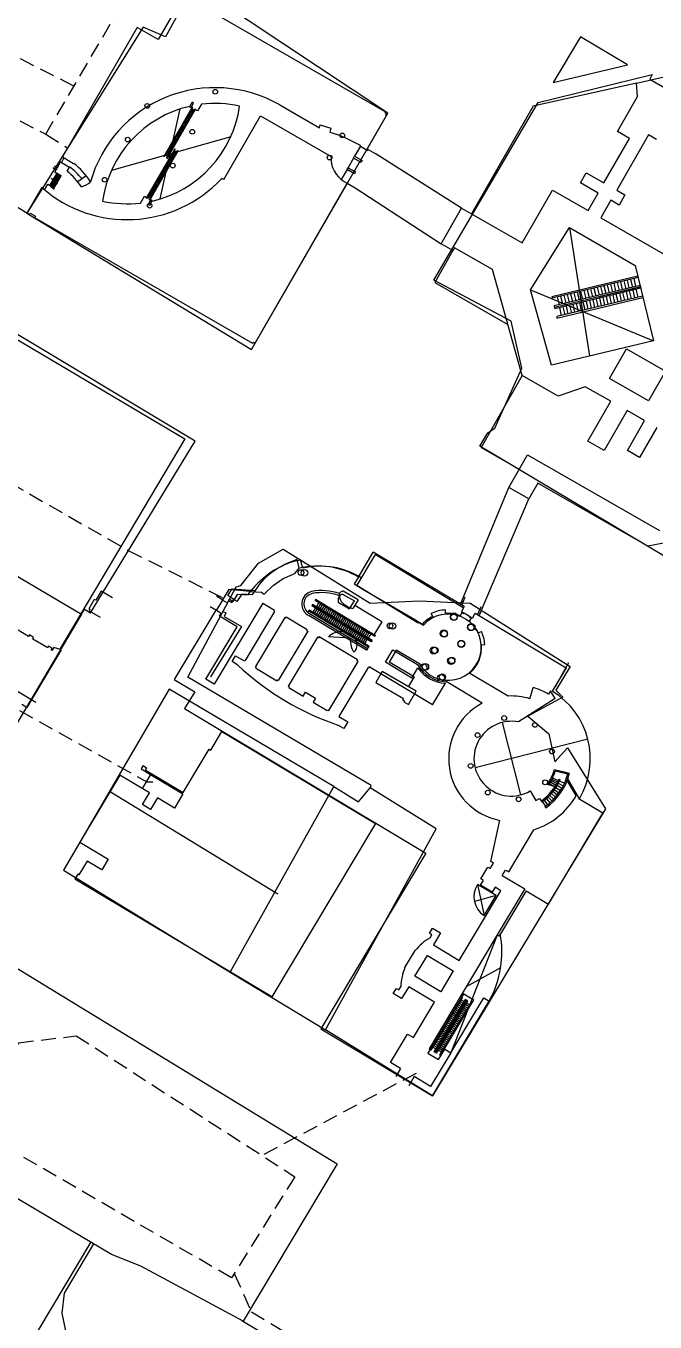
# Model space of a CAD drawing. Header units: inches. Extents: x 2320 to 12644, y -1199 to 8127.
# Drawn here: x 7671 to 8343, y 3618 to 5001 of the extents above; entities that cross this region are included whole.
import ezdxf

# ---------------------------------------------------------------- set-up
doc = ezdxf.new("R2010")
doc.units = ezdxf.units.IN
doc.header["$LTSCALE"] = 32
doc.header["$MEASUREMENT"] = 0
doc.linetypes.add('DASHED', pattern=[0.75, 0.5, -0.25])
for name, color, linetype in [('Buildings', 1, 'Continuous'), ('Floor Plan', 4, 'Continuous'), ('Underground', 3, 'Continuous')]:
    doc.layers.add(name, color=color, linetype=linetype)
doc.layers.add('Pathways', color=30, linetype='DASHED', lineweight=30)

# ---------------------------------------------------------------- blocks, each defined once
blk = doc.blocks.new('*U1')
at = {"layer": 'Floor Plan'}
blk.add_line((3, 0.3), (-3, -0.3), dxfattribs=at)
blk = doc.blocks.new('*U2')
at = {"layer": 'Floor Plan', "color": 0, "linetype": 'ByBlock', "lineweight": -2, "transparency": 16777216}
for p, rotation in [((3149.7, -2379.2), 341.1480273176566), ((3150.4, -2376.5), 338.4548883630362), ((3151.2, -2373.8), 335.7617494084155), ((3152.1, -2371.1), 333.068610453795), ((3153.2, -2368.6), 330.3754714991747), ((3148.3, -2390.2), 351.9205831361385), ((3148.5, -2387.4), 349.227444181518), ((3148.8, -2384.7), 346.5343052268976), ((3149.2, -2381.9), 343.8411662722771), ((3148.3, -2393), 354.6137220907592), ((3148.4, -2395.8), 357.3068610453796)]:
    blk.add_blockref('*U1', p, dxfattribs=dict(at, rotation=rotation))
blk.add_blockref('*U1', (3148.6, -2398.6), dxfattribs=at)

msp = doc.modelspace()

# ---------------------------------------------------------------- linework, layer by layer
at = {"layer": 'Buildings'}
for p, q in [((7851.9, 5047.3), (7820.5, 4989.6)), ((8057.5, 4908.1), (7870.1, 5032.7)), ((7796.7, 4999.7), (7672.6, 4801.5)), ((7820.5, 4989.6), (7796.7, 4999.7)), ((8263.1, 4989.6), (8233.9, 4940.9)), ((8313.3, 4959.5), (8263.1, 4989.6)), ((8233.9, 4940.9), (8313.3, 4959.5)), ((8218, 4919.4), (8339.6, 4949.5)), ((8339.6, 4949.5), (8337.1, 4944.5)), ((8337.1, 4944.5), (8521.4, 4835.4)), ((8106.4, 4730.1), (8218, 4919.4)), ((7672.6, 4801.5), (7509.6, 4899.4)), ((7912, 4656.1), (8057.5, 4908.1)), ((7672.6, 4801.5), (7912, 4656.1)), ((8189.2, 4686.2), (8106.4, 4730.1)), ((7851.9, 4558.3), (7588.6, 4716.3)), ((8200.4, 4636), (8189.2, 4686.2)), ((8171.6, 4572.1), (8200.4, 4636)), ((8155.7, 4552.8), (8164.1, 4567.1)), ((8164.1, 4567.1), (8171.6, 4572.1)), ((7740.3, 4375.2), (7851.9, 4558.3)), ((8411.1, 4400.3), (8155.7, 4552.8)), ((7471.9, 4527), (7730.7, 4373.5)), ((7919.6, 4427.9), (7945.9, 4442.9)), ((7945.9, 4442.9), (8038.7, 4385.3)), ((7900.8, 4404.1), (7919.6, 4427.9)), ((7844.3, 4306.3), (7895.8, 4402.8)), ((7895.8, 4402.8), (7900.8, 4404.1)), ((8038.7, 4385.3), (8091.4, 4387.8)), ((8091.4, 4387.8), (8121, 4386.4)), ((8121, 4386.4), (8145.3, 4385.3)), ((8145.3, 4385.3), (8251.8, 4317.6)), ((7730.7, 4373.5), (7606.1, 4163.3)), ((7730.7, 4373.5), (7734, 4379)), ((7734, 4379), (7740.3, 4375.2)), ((8251.8, 4317.6), (8236.8, 4292.5)), ((8039.9, 4190.9), (7844.3, 4306.3)), ((7824.3, 4293.7), (7711.4, 4100.6)), ((7999.8, 4189.7), (7824.3, 4293.7)), ((8236.8, 4292.5), (8244.3, 4285)), ((8244.3, 4285), (8206.7, 4264.9)), ((8206.7, 4264.9), (8229.3, 4246.1)), ((8229.3, 4246.1), (8235.5, 4216)), ((8235.5, 4216), (8249.3, 4231)), ((8249.3, 4231), (8289.5, 4165.8)), ((8038.7, 4188.4), (8039.9, 4190.9)), ((7760.5, 4184.6), (7940.3, 4075.1)), ((7889.5, 3991.6), (7999.8, 4189.7)), ((7999.8, 4189.7), (8026.2, 4173.4)), ((8026.2, 4173.4), (8038.7, 4188.4)), ((8108.9, 4144.5), (8038.7, 4188.4)), ((8289.5, 4165.8), (8105.1, 3859.9)), ((7991, 3930.1), (8108.9, 4144.5)), ((7711.4, 4100.6), (7889.5, 3991.6)), ((7652.5, 4001.6), (8003.6, 3787.2)), ((7889.5, 3991.6), (7991, 3930.1)), ((8105.1, 3859.9), (7991, 3930.1)), ((7762.8, 3690.6), (7563.5, 3808.5)), ((8003.6, 3787.2), (7903.3, 3619.2)), ((7740.3, 3703.2), (7662.5, 3572.8)), ((7712.7, 3649.3), (7743.8, 3701.9)), ((7794.2, 3678.1), (7762.8, 3690.6)), ((7903.3, 3619.2), (7794.2, 3678.1)), ((7710.2, 3627.9), (7712.7, 3649.3)), ((7713.9, 3609.1), (7710.2, 3627.9)), ((7901.7, 3620), (7947.2, 3592.8))]:
    msp.add_line(p, q, dxfattribs=at)
at = {"layer": 'Floor Plan'}
for p, q in [((7838.7, 5032), (7812.5, 4986.6)), ((8055.3, 4909), (7860.9, 5021.2)), ((7790.2, 4999.4), (7710.6, 4861.4)), ((7812.5, 4986.6), (7790.2, 4999.4)), ((8322.7, 4940.1), (8212.5, 4915.4)), ((8322.7, 4940.1), (8358.7, 4948.2)), ((8323.8, 4925.7), (8322.7, 4940.1)), ((8302.4, 4888.4), (8323.8, 4925.7)), ((7814.7, 4816.6), (7836, 4912.6)), ((7848.8, 4914.4), (7818.5, 4861.8)), ((7849.3, 4914.1), (7819, 4861.5)), ((7852, 4912.6), (7821.6, 4860)), ((7822.1, 4859.7), (7852.4, 4912.3)), ((7848.7, 4919.7), (7846, 4915)), ((7846, 4915), (7847.6, 4914.1)), ((7849.2, 4907.7), (7846.5, 4909.2)), ((7849.8, 4908.8), (7847.1, 4910.4)), ((7848, 4914.9), (7847.6, 4914.1)), ((7850.5, 4910), (7847.8, 4911.5)), ((7848, 4914.9), (7850.3, 4918.8)), ((7848.8, 4914.4), (7848, 4914.9)), ((7851.1, 4911.1), (7848.4, 4912.6)), ((7850.3, 4918.8), (7848.7, 4919.7)), ((7848.8, 4914.4), (7849.3, 4914.1)), ((7852, 4912.6), (7852.4, 4912.3)), ((7854.5, 4910.4), (7852.1, 4911.8)), ((7858.7, 4917.6), (7854.5, 4910.4)), ((7942.2, 4916.9), (7984.6, 4892.4)), ((8054.8, 4908.2), (8055.3, 4909)), ((8212.5, 4915.4), (8146.9, 4800.8)), ((7841.4, 4894.2), (7838.7, 4895.8)), ((7842, 4895.4), (7839.4, 4896.9)), ((7842.7, 4896.5), (7840, 4898)), ((7843.3, 4897.6), (7840.7, 4899.1)), ((7844, 4898.7), (7841.3, 4900.3)), ((7844.6, 4899.9), (7842, 4901.4)), ((7845.3, 4901), (7842.6, 4902.5)), ((7845.9, 4902.1), (7843.3, 4903.6)), ((7846.6, 4903.2), (7843.9, 4904.8)), ((7847.2, 4904.3), (7844.6, 4905.9)), ((7847.9, 4905.5), (7845.2, 4907)), ((7848.5, 4906.6), (7845.9, 4908.1)), ((7882.5, 4837.3), (7921.6, 4905.1)), ((7921.6, 4905.1), (7997, 4861.7)), ((7984.6, 4892.4), (7985.5, 4895.6)), ((7985.5, 4895.6), (7996.8, 4892.2)), ((8035.4, 4869.8), (8056, 4905.5)), ((8056.1, 4907.4), (8054.8, 4908.2)), ((8055.2, 4906), (8056.1, 4907.4)), ((8056, 4905.5), (8055.2, 4906)), ((7889.9, 4882.8), (7762.7, 4847)), ((7833.6, 4880.8), (7831, 4882.3)), ((7834.3, 4881.9), (7831.6, 4883.4)), ((7834.9, 4883), (7832.3, 4884.6)), ((7835.6, 4884.1), (7832.9, 4885.7)), ((7836.2, 4885.3), (7833.6, 4886.8)), ((7836.9, 4886.4), (7834.2, 4887.9)), ((7837.5, 4887.5), (7834.8, 4889)), ((7838.2, 4888.6), (7835.5, 4890.2)), ((7838.8, 4889.8), (7836.1, 4891.3)), ((7839.4, 4890.9), (7836.8, 4892.4)), ((7840.1, 4892), (7837.4, 4893.5)), ((7840.7, 4893.1), (7838.1, 4894.7)), ((7996.8, 4892.2), (7995.5, 4887.8)), ((7995.5, 4887.8), (8005.9, 4884.7)), ((8005.9, 4884.7), (8010.9, 4882.4)), ((8010.9, 4882.4), (8028.1, 4874.1)), ((8335.5, 4885), (8301.7, 4825.9)), ((8315.2, 4881.1), (8302.4, 4888.4)), ((8344.2, 4880), (8335.5, 4885)), ((7830.2, 4870), (7799.9, 4817.5)), ((7800.3, 4817.2), (7830.7, 4869.8)), ((7803, 4815.7), (7833.3, 4868.2)), ((7803.5, 4815.4), (7833.8, 4867.9)), ((7825.2, 4866.2), (7822.5, 4867.7)), ((7825.8, 4867.3), (7823.2, 4868.8)), ((7826.5, 4868.4), (7823.8, 4870)), ((7827.1, 4869.6), (7824.5, 4871.1)), ((7827.8, 4870.7), (7825.1, 4872.2)), ((7828.4, 4871.8), (7825.8, 4873.3)), ((7829.1, 4872.9), (7826.4, 4874.5)), ((7829.7, 4874), (7827.1, 4875.6)), ((7830.4, 4875.2), (7827.7, 4876.7)), ((7831, 4876.3), (7828.4, 4877.8)), ((7831.7, 4877.4), (7829, 4878.9)), ((7832.3, 4878.5), (7829.7, 4880.1)), ((7829.7, 4868.1), (7832.3, 4866.5)), ((7830.7, 4869.8), (7830.2, 4870)), ((7833, 4879.7), (7830.3, 4881.2)), ((7833.8, 4867.9), (7833.3, 4868.2)), ((8028.3, 4872.8), (8022.1, 4862.1)), ((8028.1, 4874.1), (8027.6, 4873.2)), ((8027.6, 4873.2), (8036, 4868.4)), ((8036.5, 4869.2), (8035.4, 4869.8)), ((8036, 4868.4), (8036.5, 4869.2)), ((8036.5, 4869.2), (8044, 4864.9)), ((8288, 4833.7), (8315.2, 4881.1)), ((7705, 4850), (7708.5, 4856.1)), ((7709.3, 4855.6), (7708.5, 4856.1)), ((7712.1, 4860.5), (7709.3, 4855.6)), ((7709.3, 4855.6), (7718, 4850.6)), ((7710.6, 4861.4), (7722.4, 4854.5)), ((7818.5, 4861.8), (7819, 4861.5)), ((7822.6, 4861.7), (7820, 4863.2)), ((7823.3, 4862.8), (7820.6, 4864.4)), ((7823.9, 4864), (7821.2, 4865.5)), ((7821.6, 4860), (7822.1, 4859.7)), ((7824.6, 4865.1), (7821.9, 4866.6)), ((7821.9, 4854.6), (7824.6, 4853.1)), ((7822.6, 4855.7), (7825.2, 4854.2)), ((7823.2, 4856.8), (7825.9, 4855.3)), ((7823.9, 4858), (7826.5, 4856.4)), ((7824.5, 4859.1), (7827.2, 4857.6)), ((7825.2, 4860.2), (7827.8, 4858.7)), ((7825.8, 4861.3), (7828.5, 4859.8)), ((7826.4, 4862.5), (7829.1, 4860.9)), ((7827.1, 4863.6), (7829.7, 4862)), ((7827.7, 4864.7), (7830.4, 4863.2)), ((7828.4, 4865.8), (7831, 4864.3)), ((7829, 4866.9), (7831.7, 4865.4)), ((8021, 4860.2), (8014.9, 4849.5)), ((8136.2, 4806.9), (8044, 4864.9)), ((7704.3, 4844), (7696.8, 4830.9)), ((7705.4, 4843.4), (7697.8, 4830.1)), ((7706.6, 4842.7), (7698.8, 4829.3)), ((7707.9, 4842), (7700, 4828.3)), ((7708.9, 4841.4), (7700.9, 4827.7)), ((7702.2, 4845.2), (7703.6, 4847.6)), ((7709.6, 4841), (7702.2, 4845.2)), ((7703.6, 4847.6), (7705, 4850)), ((7715.4, 4846.1), (7718, 4850.6)), ((7726.7, 4835.1), (7735.6, 4841.6)), ((7813.5, 4840), (7816.2, 4838.5)), ((7814.1, 4841.1), (7816.8, 4839.6)), ((7814.8, 4842.3), (7817.4, 4840.7)), ((7815.4, 4843.4), (7818.1, 4841.8)), ((7816.1, 4844.5), (7818.7, 4843)), ((7816.7, 4845.6), (7819.4, 4844.1)), ((7817.4, 4846.7), (7820, 4845.2)), ((7818, 4847.9), (7820.7, 4846.3)), ((7818.7, 4849), (7821.3, 4847.5)), ((7819.3, 4850.1), (7822, 4848.6)), ((7820, 4851.2), (7822.6, 4849.7)), ((7820.6, 4852.4), (7823.3, 4850.8)), ((7821.3, 4853.5), (7823.9, 4851.9)), ((8014, 4848), (8007.8, 4837.3)), ((8262.9, 4833.7), (8269.2, 4844.5)), ((8269.2, 4844.5), (8288, 4833.7)), ((7688.3, 4828.8), (7672.6, 4801.5)), ((7691.2, 4826.2), (7694.9, 4832.5)), ((7805.7, 4826.5), (7808.4, 4825)), ((7806.4, 4827.7), (7809, 4826.1)), ((7807, 4828.8), (7809.7, 4827.3)), ((7807.7, 4829.9), (7810.3, 4828.4)), ((7808.3, 4831), (7811, 4829.5)), ((7809, 4832.2), (7811.6, 4830.6)), ((7809.6, 4833.3), (7812.3, 4831.7)), ((7810.3, 4834.4), (7812.9, 4832.9)), ((7810.9, 4835.5), (7813.6, 4834)), ((7811.6, 4836.6), (7814.2, 4835.1)), ((7812.2, 4837.8), (7814.9, 4836.2)), ((7812.8, 4838.9), (7815.5, 4837.4)), ((7882.5, 4837.3), (7880.5, 4838.4)), ((7916.2, 4663.3), (8014.3, 4833.3)), ((8011.1, 4835.2), (8014.3, 4833.3)), ((8014.3, 4833.3), (8022.8, 4828.5)), ((8022.8, 4828.5), (8114.4, 4768.8)), ((8281.8, 4822.9), (8262.9, 4833.7)), ((7793.6, 4812.2), (7797.8, 4819.4)), ((7797.8, 4819.4), (7800.2, 4818)), ((7800.3, 4817.2), (7799.9, 4817.5)), ((7801.2, 4818.7), (7803.8, 4817.2)), ((7801.8, 4819.8), (7804.5, 4818.3)), ((7804.3, 4814.9), (7802, 4811)), ((7802.5, 4820.9), (7805.1, 4819.4)), ((7803.5, 4815.4), (7803, 4815.7)), ((7803.1, 4822.1), (7805.8, 4820.5)), ((7803.5, 4815.4), (7804.3, 4814.9)), ((7803.6, 4810.1), (7806.3, 4814.7)), ((7803.8, 4823.2), (7806.4, 4821.7)), ((7804.3, 4814.9), (7804.7, 4815.6)), ((7804.4, 4824.3), (7807.1, 4822.8)), ((7806.3, 4814.7), (7804.7, 4815.6)), ((7805.1, 4825.4), (7807.7, 4823.9)), ((8200.9, 4769.9), (8233, 4825.9)), ((8233, 4825.9), (8271.1, 4804.1)), ((8271.1, 4804.1), (8281.8, 4822.9)), ((8295.4, 4815.1), (8284.7, 4796.3)), ((8304.2, 4810.1), (8295.4, 4815.1)), ((8301.7, 4825.9), (8310.4, 4820.9)), ((8310.4, 4820.9), (8304.2, 4810.1)), ((7671.9, 4802), (7675.2, 4800)), ((7675.2, 4800), (7675.9, 4801.3)), ((7675.9, 4801.3), (7681.6, 4798.1)), ((7802, 4811), (7803.6, 4810.1)), ((8114.4, 4768.8), (8136.2, 4806.9)), ((8136.2, 4806.9), (8200.9, 4769.9)), ((7681.6, 4798.1), (7680.8, 4796.7)), ((7680.8, 4796.7), (7913.2, 4662.6)), ((8209.8, 4719.6), (8251.2, 4786.1)), ((8251.2, 4786.1), (8321.3, 4745.6)), ((8251.2, 4786.1), (8272.6, 4648.8)), ((8284.7, 4796.3), (8365, 4750.3)), ((8127, 4761.6), (8107.5, 4727.4)), ((8127, 4761.6), (8114.4, 4768.8)), ((8128.7, 4764.4), (8127, 4761.6)), ((8169, 4741.3), (8128.7, 4764.4)), ((8321.3, 4745.6), (8340.9, 4665.2)), ((8200.9, 4628.1), (8169, 4741.3)), ((8324.1, 4734.3), (8232.5, 4712.3)), ((8324.5, 4732.8), (8232.8, 4710.8)), ((8312.7, 4730), (8314.7, 4721.6)), ((8316.2, 4730.8), (8318.3, 4722.4)), ((8319.8, 4731.7), (8321.8, 4723.3)), ((8324.1, 4734.3), (8324.5, 4732.8)), ((8107.5, 4727.4), (8185.5, 4682.7)), ((8232.2, 4639.1), (8209.8, 4719.6)), ((8209.8, 4719.6), (8340.9, 4665.2)), ((8326.5, 4724.4), (8234.8, 4702.4)), ((8326.9, 4722.9), (8235.2, 4700.9)), ((8327.2, 4721.4), (8235.6, 4699.4)), ((8252.4, 4715.5), (8254.4, 4707.1)), ((8255.9, 4716.3), (8257.9, 4707.9)), ((8259.5, 4717.2), (8261.5, 4708.8)), ((8263, 4718), (8265, 4709.6)), ((8266.6, 4718.9), (8268.6, 4710.5)), ((8270.1, 4719.7), (8272.1, 4711.3)), ((8273.7, 4720.6), (8275.7, 4712.2)), ((8277.2, 4721.4), (8279.2, 4713.1)), ((8280.8, 4722.3), (8282.8, 4713.9)), ((8281.9, 4712), (8326.9, 4722.9)), ((8284.3, 4723.2), (8286.3, 4714.8)), ((8287.9, 4724), (8289.9, 4715.6)), ((8291.4, 4724.9), (8293.4, 4716.5)), ((8295, 4725.7), (8297, 4717.3)), ((8298.5, 4726.6), (8300.5, 4718.2)), ((8302, 4727.4), (8304.1, 4719)), ((8306.8, 4707.6), (8304.8, 4716)), ((8305.6, 4728.3), (8307.6, 4719.9)), ((8310.4, 4708.4), (8308.3, 4716.8)), ((8309.1, 4729.1), (8311.2, 4720.7)), ((8313.9, 4709.3), (8311.9, 4717.7)), ((8317.5, 4710.1), (8315.4, 4718.5)), ((8321, 4711), (8319, 4719.4)), ((8324.6, 4711.9), (8322.5, 4720.2)), ((8326.5, 4724.4), (8327.2, 4721.4)), ((8232.5, 4712.3), (8232.8, 4710.8)), ((8234.8, 4702.4), (8235.6, 4699.4)), ((8329.2, 4713), (8237.6, 4691)), ((8237.9, 4689.4), (8329.6, 4711.5)), ((8238.2, 4712.1), (8240.2, 4703.7)), ((8241.7, 4712.9), (8243.7, 4704.5)), ((8246.5, 4693.1), (8244.5, 4701.5)), ((8245.3, 4713.8), (8247.3, 4705.4)), ((8250, 4693.9), (8248, 4702.3)), ((8248.8, 4714.6), (8250.8, 4706.2)), ((8253.6, 4694.8), (8251.6, 4703.2)), ((8257.1, 4695.7), (8255.1, 4704.1)), ((8260.7, 4696.5), (8258.7, 4704.9)), ((8264.2, 4697.4), (8262.2, 4705.8)), ((8267.8, 4698.2), (8265.8, 4706.6)), ((8271.3, 4699.1), (8269.3, 4707.5)), ((8274.9, 4699.9), (8272.9, 4708.3)), ((8278.4, 4700.8), (8276.4, 4709.2)), ((8282, 4701.6), (8280, 4710)), ((8285.5, 4702.5), (8283.5, 4710.9)), ((8289.1, 4703.3), (8287.1, 4711.7)), ((8292.6, 4704.2), (8290.6, 4712.6)), ((8296.2, 4705), (8294.2, 4713.4)), ((8299.7, 4705.9), (8297.7, 4714.3)), ((8303.3, 4706.7), (8301.2, 4715.1)), ((8329.2, 4713), (8329.6, 4711.5)), ((8237.6, 4691), (8237.9, 4689.4)), ((8242.9, 4692.2), (8240.9, 4700.6)), ((7913.2, 4662.6), (7913.7, 4663.3)), ((7913.7, 4663.3), (7914.7, 4662.7)), ((7914.7, 4662.7), (7915.3, 4663.8)), ((7915.3, 4663.8), (7916.2, 4663.3)), ((8340.9, 4665.2), (8232.2, 4639.1)), ((8200.9, 4628.1), (8157.1, 4551.5)), ((8239.1, 4606.2), (8200.9, 4628.1)), ((8268.1, 4616.3), (8239.1, 4606.2)), ((8295.3, 4600.7), (8268.1, 4616.3)), ((8270.9, 4558), (8295.3, 4600.7)), ((8312.6, 4590.8), (8288.2, 4548.1)), ((8331.4, 4580.1), (8312.6, 4590.8)), ((8313.1, 4548.1), (8331.4, 4580.1)), ((8344.4, 4572.6), (8326.1, 4540.7)), ((8157.1, 4551.5), (8197.7, 4528.3)), ((8288.2, 4548.1), (8270.9, 4558)), ((8186.5, 4508.8), (8206.4, 4543.5)), ((8206.4, 4543.5), (8347.2, 4462.9)), ((8326.1, 4540.7), (8313.1, 4548.1)), ((8134.9, 4384.1), (8186.5, 4508.8)), ((8207.9, 4496.6), (8186.5, 4508.8)), ((8217.5, 4513.4), (8207.9, 4496.6)), ((8334.9, 4446.2), (8217.5, 4513.4)), ((8154.9, 4372.1), (8207.9, 4496.6)), ((8372, 4453.3), (8334.9, 4446.2)), ((8026.1, 4413.2), (8042, 4439.7)), ((8139, 4381.7), (8042, 4439.7)), ((7963.1, 4422.7), (7960.7, 4431.8)), ((7966.9, 4422.5), (7964.5, 4431.4)), ((8044, 4437.2), (8024.3, 4404.4)), ((8138, 4380.5), (8044, 4437.2)), ((7935.1, 4404.3), (7945.9, 4411.6)), ((7945.9, 4411.6), (7958.2, 4417.1)), ((7958.2, 4417.1), (7963.1, 4422.7)), ((8026.1, 4413.2), (8021.7, 4405.9)), ((7887.8, 4399.9), (7881.2, 4388.9)), ((7887, 4393.4), (7891.4, 4400.8)), ((7910.6, 4397.7), (7887.8, 4399.9)), ((7891.4, 4400.8), (7915.9, 4399)), ((7908.6, 4394.4), (7910.6, 4397.7)), ((7910.6, 4397.7), (7922.6, 4397.1)), ((7915.9, 4399), (7912.4, 4394.1)), ((7925.5, 4394.9), (7935.1, 4404.3)), ((8025.8, 4388.9), (8009.9, 4398.1)), ((8021.7, 4405.9), (8030.9, 4400.4)), ((8024.3, 4404.4), (8089.7, 4364.4)), ((8030.9, 4400.4), (8086.4, 4367.8)), ((7924.2, 4385.3), (7872.4, 4298.9)), ((7874.7, 4377.4), (7881.5, 4388.7)), ((7881.5, 4388.7), (7874.8, 4392.7)), ((7881.5, 4388.7), (7886.5, 4385.8)), ((7886.5, 4385.8), (7888.8, 4389.5)), ((7896.6, 4387.2), (7887, 4393.4)), ((7887.5, 4387.8), (7891.1, 4386)), ((7888.8, 4389.5), (7892.7, 4387.1)), ((7891.1, 4386), (7893.3, 4389.3)), ((7892.7, 4387.1), (7897.4, 4395)), ((7901.7, 4395.1), (7896.6, 4387.2)), ((7897.4, 4395), (7908.6, 4394.4)), ((7912.4, 4394.1), (7901.7, 4395.1)), ((7922.6, 4397.1), (7925.5, 4394.9)), ((7924.2, 4385.3), (7936.5, 4378)), ((7977.3, 4383.9), (7976.3, 4382.4)), ((8040.8, 4345.5), (7977.3, 4383.9)), ((7980.4, 4389.1), (7979.9, 4388.3)), ((8043.5, 4349.9), (7979.9, 4388.3)), ((8042.6, 4351.5), (7980.4, 4389.1)), ((8043.9, 4350.7), (7980.4, 4389.1)), ((7983.9, 4385.9), (7981.3, 4381.5)), ((7985.8, 4384.8), (7983.2, 4380.4)), ((7987.6, 4383.6), (7985, 4379.3)), ((8006.6, 4394), (8004.4, 4390.3)), ((8004.4, 4390.3), (8004.5, 4386.5)), ((8004.5, 4386.5), (8016.7, 4379.2)), ((8009.1, 4395.1), (8006.6, 4394)), ((8009.1, 4395.1), (8021.9, 4388)), ((8016.7, 4379.2), (8021.9, 4388)), ((8025.8, 4388.9), (8020.1, 4379.5)), ((8138.2, 4392.6), (8134.9, 4384.1)), ((8139.8, 4391.7), (8136.5, 4383.2)), ((7874, 4377.8), (7829.7, 4303.9)), ((7874.7, 4377.4), (7868, 4381.4)), ((7879.9, 4374.3), (7874.7, 4377.4)), ((7878.1, 4371.3), (7879.9, 4374.3)), ((7896.7, 4360.2), (7878.1, 4371.3)), ((7880.9, 4376.8), (7884.7, 4374.9)), ((7884.7, 4374.9), (7882.8, 4371.1)), ((7882.8, 4371.1), (7901.3, 4360.4)), ((7936.6, 4376.5), (7905.3, 4324.2)), ((7947.6, 4370), (7916.3, 4317.6)), ((7936.5, 4378), (7935.9, 4377)), ((7935.9, 4377), (7936.6, 4376.5)), ((7948.6, 4369.4), (7947.6, 4370)), ((7949.2, 4370.4), (7948.6, 4369.4)), ((7971.5, 4357), (7949.2, 4370.4)), ((7973.7, 4378), (7972.2, 4375.5)), ((7972.2, 4375.5), (8035.7, 4337.1)), ((7973.2, 4377.2), (8036.8, 4338.8)), ((7973.2, 4377.2), (8036.8, 4338.8)), ((8037.2, 4339.6), (7973.7, 4378)), ((8034.6, 4335.2), (7973.7, 4372)), ((8039.9, 4344), (7976.3, 4382.4)), ((7976.8, 4383.2), (8040.3, 4344.8)), ((8040.3, 4344.8), (7976.8, 4383.2)), ((7977.7, 4375.6), (7980.4, 4379.9)), ((7979.6, 4374.5), (7982.2, 4378.8)), ((7981.4, 4373.4), (7984, 4377.7)), ((7983.3, 4372.2), (7985.9, 4376.6)), ((7985.1, 4371.1), (7987.7, 4375.5)), ((7989.5, 4382.5), (7986.8, 4378.2)), ((7986.9, 4370), (7989.6, 4374.4)), ((7991.3, 4381.4), (7988.7, 4377.1)), ((7988.8, 4368.9), (7991.4, 4373.3)), ((7993.2, 4380.3), (7990.5, 4375.9)), ((7990.6, 4367.8), (7993.2, 4372.1)), ((7995, 4379.2), (7992.4, 4374.8)), ((7992.5, 4366.7), (7995.1, 4371)), ((7996.8, 4378.1), (7994.2, 4373.7)), ((7994.3, 4365.6), (7996.9, 4369.9)), ((7998.7, 4377), (7996, 4372.6)), ((8000.5, 4375.9), (7997.9, 4371.5)), ((8002.4, 4374.7), (7999.7, 4370.4)), ((8004.2, 4373.6), (8001.6, 4369.3)), ((8006, 4372.5), (8003.4, 4368.2)), ((8007.9, 4371.4), (8005.2, 4367)), ((8009.7, 4370.3), (8007.1, 4365.9)), ((8051, 4365.4), (8022.3, 4383)), ((8105.4, 4371), (8103.8, 4374.4)), ((8119.1, 4374.5), (8118.9, 4378.2)), ((8136.6, 4375.2), (8134.6, 4371.8)), ((8139, 4381.7), (8135.9, 4376.4)), ((8135.9, 4376.4), (8138.9, 4374.6)), ((8138.6, 4374), (8136.6, 4375.2)), ((8138.9, 4374.6), (8138.6, 4374)), ((8144.6, 4371.2), (8138.9, 4374.6)), ((8144.6, 4371.2), (8144.3, 4370.6)), ((8144.3, 4370.6), (8146.3, 4369.4)), ((8147.7, 4369.3), (8144.6, 4371.2)), ((8147.7, 4369.3), (8150.8, 4374.6)), ((8150.8, 4374.6), (8247.8, 4316.5)), ((8156.7, 4381.6), (8153.3, 4373.1)), ((8158.3, 4380.6), (8154.9, 4372.1)), ((7863.3, 4304.3), (7896.7, 4360.2)), ((7901.3, 4360.4), (7868.3, 4306.6)), ((7971.5, 4357), (7970.9, 4356)), ((7970.9, 4356), (7972, 4355.3)), ((7996.1, 4364.5), (7998.8, 4368.8)), ((7998, 4363.3), (8000.6, 4367.7)), ((7999.8, 4362.2), (8002.5, 4366.6)), ((8001.7, 4361.1), (8004.3, 4365.5)), ((8003.5, 4360), (8006.1, 4364.4)), ((8005.3, 4358.9), (8008, 4363.2)), ((8007.2, 4357.8), (8009.8, 4362.1)), ((8011.6, 4369.2), (8008.9, 4364.8)), ((8009, 4356.7), (8011.7, 4361)), ((8013.4, 4368.1), (8010.8, 4363.7)), ((8010.9, 4355.5), (8013.5, 4359.9)), ((8015.2, 4367), (8012.6, 4362.6)), ((8012.7, 4354.4), (8015.3, 4358.8)), ((8017.1, 4365.8), (8014.5, 4361.5)), ((8014.5, 4353.3), (8017.2, 4357.7)), ((8018.9, 4364.7), (8016.3, 4360.4)), ((8016.4, 4352.2), (8019, 4356.6)), ((8020.8, 4363.6), (8018.1, 4359.3)), ((8022.6, 4362.5), (8020, 4358.1)), ((8024.5, 4361.4), (8021.8, 4357)), ((8026.3, 4360.3), (8023.7, 4355.9)), ((8028.1, 4359.2), (8025.5, 4354.8)), ((8030, 4358), (8027.3, 4353.7)), ((8031.8, 4356.9), (8029.2, 4352.6)), ((8033.7, 4355.8), (8031, 4351.5)), ((8051, 4365.4), (8042.6, 4351.5)), ((8086.4, 4367.8), (8094.4, 4363)), ((8089.7, 4364.4), (8090.2, 4365.2)), ((8090.2, 4365.2), (8095.4, 4362)), ((8146.3, 4369.4), (8144.3, 4366.1)), ((7972, 4355.3), (7940.7, 4303)), ((7982.6, 4349.1), (7951.2, 4296.7)), ((7983.6, 4348.4), (7982.6, 4349.1)), ((7984.2, 4349.4), (7983.6, 4348.4)), ((8025.3, 4324.8), (7984.2, 4349.4)), ((8017.2, 4347.9), (7994.1, 4349.5)), ((8019.1, 4337), (8017.2, 4347.9)), ((8018.2, 4351.1), (8020.9, 4355.5)), ((8020.1, 4350), (8022.7, 4354.3)), ((8021.9, 4348.9), (8024.5, 4353.2)), ((8023.8, 4347.8), (8026.4, 4352.1)), ((8025.6, 4346.6), (8028.2, 4351)), ((8027.4, 4345.5), (8030.1, 4349.9)), ((8029.3, 4344.4), (8031.9, 4348.8)), ((8031.1, 4343.3), (8033.8, 4347.7)), ((8035.5, 4354.7), (8032.9, 4350.4)), ((8033, 4342.2), (8035.6, 4346.6)), ((8037.3, 4353.6), (8034.7, 4349.2)), ((8039.2, 4352.5), (8036.5, 4348.1)), ((8040.8, 4345.5), (8039.9, 4344)), ((8040.8, 4345.5), (8039.9, 4344)), ((8042.6, 4351.5), (8043.9, 4350.7)), ((8043.9, 4350.7), (8043.5, 4349.9)), ((8043.9, 4350.7), (8043.5, 4349.9)), ((8153.9, 4353.6), (8157.3, 4355.2)), ((7891.3, 4323), (7895, 4329.3)), ((7895, 4329.3), (7904.1, 4323.8)), ((8037.2, 4339.6), (8034.6, 4335.2)), ((8037.2, 4339.6), (8036.8, 4338.8)), ((8055.1, 4322.3), (8063, 4335.6)), ((8066.3, 4335.1), (8058.9, 4322.3)), ((8063, 4335.6), (8089.3, 4319.8)), ((8091.1, 4320.7), (8066.3, 4335.1)), ((8157.3, 4341), (8161, 4341.3)), ((7897.4, 4319.3), (7891.3, 4323)), ((7904.1, 4323.8), (7904.6, 4324.6)), ((7904.6, 4324.6), (7905.3, 4324.2)), ((7916.3, 4317.6), (7917.1, 4317.2)), ((7917.1, 4317.2), (7916.5, 4316.2)), ((7916.5, 4316.2), (7939.2, 4302.6)), ((7994.5, 4270.9), (8025.8, 4323.1)), ((8036.6, 4316.7), (8005.4, 4264.6)), ((8024.7, 4323.8), (8025.3, 4324.8)), ((8025.8, 4323.1), (8024.7, 4323.8)), ((8037, 4316.5), (8036.6, 4316.7)), ((8037.6, 4317.4), (8037, 4316.5)), ((8105.3, 4276.8), (8037.6, 4317.4)), ((8083.1, 4305.5), (8055.1, 4322.3)), ((8085.5, 4306.9), (8058.9, 4322.3)), ((8083.1, 4305.5), (8089.6, 4316.4)), ((8247.8, 4316.5), (8232.8, 4291.4)), ((8236.2, 4296.6), (8250.5, 4322.1)), ((7829.7, 4303.9), (7851.5, 4290.8)), ((7872.4, 4298.9), (7863.3, 4304.3)), ((7939.2, 4302.6), (7939.8, 4303.6)), ((7939.8, 4303.6), (7940.7, 4303)), ((8051.6, 4312.4), (8044.8, 4300.7)), ((8044.8, 4300.7), (8074.1, 4283.7)), ((8087.7, 4291.4), (8051.6, 4312.4)), ((8085.5, 4306.9), (8079.3, 4296.2)), ((8158.1, 4278.7), (8119.8, 4301.6)), ((8145.1, 4310.8), (8186, 4286.3)), ((7851.5, 4290.8), (7840.7, 4272.9)), ((7951.2, 4296.7), (7952.4, 4296)), ((7952.4, 4296), (7951.9, 4295.2)), ((7951.9, 4295.2), (7967.2, 4286)), ((7967.2, 4286), (7969.8, 4290.3)), ((7969.8, 4290.3), (7980.4, 4284)), ((8079.4, 4277.1), (8087.7, 4291.4)), ((8105.3, 4276.8), (8119.1, 4299.9)), ((8119.1, 4299.9), (8118.9, 4300)), ((8208.8, 4283.4), (8212.4, 4295.5)), ((8231, 4291.8), (8229, 4288.4)), ((8236.1, 4283.7), (8231, 4291.8)), ((7840.7, 4272.9), (8098.2, 4118.8)), ((7980.4, 4284), (7977.9, 4279.8)), ((7977.9, 4279.8), (7992.9, 4270.8)), ((8074.1, 4283.7), (8073.3, 4282.2)), ((8073.3, 4282.2), (8075.4, 4281)), ((8075.4, 4281), (8074.7, 4279.9)), ((8074.7, 4279.9), (8079.4, 4277.1)), ((8236.1, 4283.7), (8196.9, 4258.6)), ((7992.9, 4270.8), (7993.3, 4271.6)), ((7993.3, 4271.6), (7994.5, 4270.9)), ((8005.4, 4264.6), (8015, 4258.9)), ((7868.6, 4228.6), (7880.4, 4248.3)), ((7880.4, 4248.3), (8044.5, 4150.2)), ((8010.6, 4251.5), (8005, 4254.9)), ((8015, 4258.9), (8010.6, 4251.5)), ((8179.6, 4258.1), (8198.9, 4180.7)), ((8270.8, 4240.1), (8150.6, 4209.6)), ((7839.2, 4183.5), (7866.8, 4229.7)), ((7866.8, 4229.7), (7868.6, 4228.6)), ((7796.4, 4212), (7794.3, 4208.6)), ((7794.3, 4208.6), (7804.4, 4202.5)), ((7796.4, 4212), (7800, 4209.8)), ((7800, 4209.8), (7798.7, 4207.7)), ((7798.7, 4207.7), (7839.2, 4183.5)), ((8235.1, 4208), (8251.2, 4204)), ((8236, 4206.5), (8249.5, 4203.1)), ((7771.7, 4202), (7728.9, 4130.5)), ((7803.2, 4183.1), (7771.7, 4202)), ((7804.4, 4202.5), (7795.5, 4187.7)), ((7804.4, 4202.5), (7839, 4181.8)), ((8227.3, 4192.1), (8231.1, 4191)), ((8229.1, 4191.7), (8229.4, 4191.5)), ((8230, 4193.1), (8235.6, 4189.5)), ((8230.9, 4194.6), (8236.7, 4191.2)), ((8231.1, 4191), (8231.2, 4191.4)), ((8231.8, 4190.3), (8231.2, 4191.4)), ((8231.8, 4196.1), (8237.6, 4192.8)), ((8231.8, 4190.3), (8231.9, 4190.7)), ((8231.9, 4190.7), (8235.7, 4189.6)), ((8232.6, 4197.6), (8238.5, 4194.6)), ((8233.3, 4199.1), (8239.4, 4196.3)), ((8240, 4197.7), (8241.1, 4197.3)), ((8258.4, 4180.1), (8248.8, 4196.3)), ((8262.3, 4176), (8249.4, 4197.9)), ((7795.7, 4170.6), (7803.2, 4183.1)), ((7811.9, 4177.7), (7804.5, 4165.3)), ((7830, 4166.8), (7811.9, 4177.7)), ((7839, 4181.8), (7830, 4166.8)), ((8209.4, 4185), (8215.5, 4174.7)), ((8215.5, 4174.7), (8219.1, 4176.8)), ((8219.1, 4176.8), (8221.6, 4173.3)), ((8286.8, 4161.4), (8262.3, 4176)), ((7804.5, 4165.3), (7795.7, 4170.6)), ((8225.1, 4168.4), (8225.9, 4167.1)), ((8044.5, 4150.2), (7933.8, 3965.2)), ((8167.4, 4109.6), (8177, 4153.7)), ((8228.7, 4064.3), (8286.8, 4161.4)), ((8186.4, 4098.6), (8213.3, 4143.6)), ((7728.9, 4130.5), (7759.2, 4112.3)), ((7736.8, 4110), (7728, 4095.4)), ((7752.3, 4100.7), (7736.8, 4110)), ((7759.2, 4112.3), (7752.3, 4100.7)), ((8098.2, 4118.8), (7985.9, 3931.2)), ((8166.8, 4102.2), (8170.2, 4107.9)), ((8170.2, 4107.9), (8167.4, 4109.6)), ((7726.7, 4096.2), (7723.5, 4091)), ((7728, 4095.4), (7726.7, 4096.2)), ((8156.7, 4091.4), (8164, 4103.8)), ((8164, 4103.8), (8166.8, 4102.2)), ((8179.6, 4094.7), (8183.1, 4100.6)), ((8179.6, 4094.7), (8203.5, 4080.4)), ((8183.1, 4100.6), (8186.4, 4098.6)), ((7933.8, 3965.2), (7723.5, 4091)), ((8173, 4073.3), (8153, 4085.3)), ((8153, 4085.3), (8160.3, 4052)), ((8156.4, 4084.4), (8159.6, 4089.7)), ((8168.7, 4077), (8156.4, 4084.4)), ((8159.6, 4089.7), (8156.7, 4091.4)), ((8171.9, 4082.3), (8168.7, 4077)), ((8178.2, 4078.5), (8171.9, 4082.3)), ((8203.5, 4080.4), (8174.2, 4031.5)), ((8133.7, 4004.2), (8178.2, 4078.5)), ((8173, 4073.3), (8149.9, 4067.2)), ((8160.3, 4052), (8173, 4073.3)), ((8204.9, 4078.5), (8177.5, 4032.6)), ((8204.9, 4078.5), (8228.7, 4064.3)), ((8101.9, 4033.2), (8105.2, 4038.7)), ((8105.2, 4038.7), (8113.7, 4033.6)), ((8174.2, 4031.5), (8101.5, 3910)), ((8104.5, 4031.6), (8101.9, 4033.2)), ((8102.5, 4028.4), (8104.5, 4031.6)), ((8113.7, 4033.6), (8106.1, 4020.8)), ((8174.1, 4031.3), (8124.7, 3905.7)), ((8176, 4030.2), (8174.1, 4031.3)), ((8177.5, 4032.6), (8176, 4030.2)), ((8075.6, 3996.6), (8086.5, 4014.7)), ((8106.1, 4020.8), (8133.7, 4004.2)), ((8177.8, 3996.2), (8141.1, 3976.1)), ((8063.3, 3968.8), (8066.6, 3974.4)), ((8072.2, 3963.4), (8063.3, 3968.8)), ((8066.6, 3974.4), (8069.2, 3972.8)), ((8069.2, 3972.8), (8071.2, 3976.1)), ((8079.8, 3976.1), (8072.2, 3963.4)), ((8107.3, 3959.6), (8079.8, 3976.1)), ((8149.1, 3961.7), (8136.8, 3969.1)), ((8084.7, 3921.9), (8107.3, 3959.6)), ((8136.4, 3964.9), (8103, 3909)), ((8103.7, 3908.6), (8137.1, 3964.4)), ((8105.1, 3859.9), (8166, 3961.6)), ((8106.8, 3906.7), (8140.3, 3962.6)), ((8107.6, 3906.3), (8141, 3962.1)), ((8108.6, 3905.6), (8142, 3961.5)), ((8109.4, 3905.2), (8142.8, 3961.1)), ((8112.9, 3903.1), (8146.4, 3958.9)), ((8113.7, 3902.6), (8147.1, 3958.5)), ((8113.7, 3902.6), (8147.1, 3958.5)), ((8124.7, 3905.7), (8159.8, 3964.4)), ((8131.6, 3955.1), (8134.7, 3953.3)), ((8132.6, 3956.9), (8135.7, 3955)), ((8133.6, 3958.6), (8136.8, 3956.7)), ((8134.7, 3960.3), (8137.8, 3958.5)), ((8135.7, 3962.1), (8138.8, 3960.2)), ((8136.4, 3964.9), (8138.4, 3968.1)), ((8137.1, 3964.4), (8136.4, 3964.9)), ((8142.9, 3953.1), (8139.3, 3955.2)), ((8142.8, 3961.1), (8140.3, 3962.6)), ((8143.9, 3954.8), (8140.3, 3957)), ((8144.9, 3956.5), (8141.4, 3958.7)), ((8147.1, 3958.5), (8146.4, 3958.9)), ((8147.1, 3958.5), (8149.1, 3961.7)), ((8159.8, 3964.4), (8165.6, 3960.9)), ((8123.3, 3941.2), (8126.4, 3939.4)), ((8124.3, 3943), (8127.4, 3941.1)), ((8125.3, 3944.7), (8128.5, 3942.9)), ((8126.4, 3946.5), (8129.5, 3944.6)), ((8127.4, 3948.2), (8130.5, 3946.3)), ((8128.5, 3949.9), (8131.6, 3948.1)), ((8129.5, 3951.7), (8132.6, 3949.8)), ((8130.5, 3953.4), (8133.6, 3951.5)), ((8134.6, 3939.2), (8131, 3941.3)), ((8135.6, 3940.9), (8132, 3943.1)), ((8136.6, 3942.7), (8133.1, 3944.8)), ((8137.7, 3944.4), (8134.1, 3946.5)), ((8138.7, 3946.1), (8135.1, 3948.3)), ((8139.7, 3947.9), (8136.2, 3950)), ((8140.8, 3949.6), (8137.2, 3951.7)), ((8141.8, 3951.3), (8138.2, 3953.5)), ((7985.9, 3931.2), (8105.1, 3859.9)), ((8115, 3927.4), (8118.1, 3925.5)), ((8116, 3929.1), (8119.1, 3927.2)), ((8117, 3930.8), (8120.1, 3929)), ((8118.1, 3932.6), (8121.2, 3930.7)), ((8119.1, 3934.3), (8122.2, 3932.4)), ((8120.1, 3936), (8123.3, 3934.2)), ((8121.2, 3937.8), (8124.3, 3935.9)), ((8122.2, 3939.5), (8125.3, 3937.6)), ((8126.3, 3925.3), (8122.7, 3927.5)), ((8127.3, 3927.1), (8123.7, 3929.2)), ((8128.3, 3928.8), (8124.8, 3930.9)), ((8129.4, 3930.5), (8125.8, 3932.7)), ((8130.4, 3932.3), (8126.8, 3934.4)), ((8131.4, 3934), (8127.9, 3936.1)), ((8132.5, 3935.7), (8128.9, 3937.9)), ((8133.5, 3937.5), (8129.9, 3939.6)), ((8060.4, 3895.2), (8078.6, 3925.5)), ((8078.6, 3925.5), (8084.7, 3921.9)), ((8106.7, 3913.5), (8109.8, 3911.6)), ((8107.7, 3915.2), (8110.8, 3913.4)), ((8108.7, 3917), (8111.8, 3915.1)), ((8109.8, 3918.7), (8112.9, 3916.8)), ((8110.8, 3920.4), (8113.9, 3918.6)), ((8111.8, 3922.2), (8115, 3920.3)), ((8112.9, 3923.9), (8116, 3922)), ((8113.9, 3925.6), (8117, 3923.8)), ((8117.9, 3911.4), (8114.4, 3913.6)), ((8119, 3913.2), (8115.4, 3915.3)), ((8120, 3914.9), (8116.4, 3917.1)), ((8121.1, 3916.6), (8117.5, 3918.8)), ((8122.1, 3918.4), (8118.5, 3920.5)), ((8123.1, 3920.1), (8119.6, 3922.3)), ((8124.2, 3921.9), (8120.6, 3924)), ((8125.2, 3923.6), (8121.6, 3925.7)), ((8102.5, 3909.3), (8100, 3905.3)), ((8100, 3905.3), (8111.6, 3898.4)), ((8101.5, 3910), (8102.5, 3909.3)), ((8103, 3909), (8102.5, 3909.3)), ((8103.7, 3908.6), (8103, 3909)), ((8124.7, 3905.7), (8103.1, 3869.8)), ((8105.6, 3911.8), (8108.7, 3909.9)), ((8109.4, 3905.2), (8106.8, 3906.7)), ((8114.8, 3906.2), (8111.3, 3908.4)), ((8111.6, 3898.4), (8118.2, 3909.6)), ((8115.9, 3908), (8112.3, 3910.1)), ((8113.7, 3902.6), (8112.9, 3903.1)), ((8116.9, 3909.7), (8113.3, 3911.8)), ((8113.7, 3902.6), (8114, 3902.4)), ((8118.2, 3909.6), (8124.7, 3905.7)), ((8071.1, 3888.8), (8060.4, 3895.2)), ((8071.1, 3888.8), (8066.1, 3880.5)), ((8085.7, 3880.2), (8079.8, 3870.3)), ((8103.1, 3869.8), (8085.7, 3880.2))]:
    msp.add_line(p, q, dxfattribs=at)
for points in [[(8021, 4860.2), (8022.1, 4862.1), (8030, 4857.6), (8028.9, 4855.6)], [(8014, 4848), (8015.1, 4849.9), (8023, 4845.4), (8021.9, 4843.4)], [(8335.4, 4601.2), (8293.9, 4624.9), (8312, 4656.5), (8353.5, 4632.8)], [(8114, 3970.8), (8086.4, 3987.3), (8099.8, 4009.6), (8127.3, 3993.1)]]:
    msp.add_lwpolyline(points, close=True, dxfattribs=at)
for points in [[(7703.6, 4847.6), (7700.3, 4849.6)], [(7701.6, 4851.9), (7705, 4850)]]:
    msp.add_lwpolyline(points, dxfattribs=at)
for centre, radius in [((7873.5, 4930.9), 2.5), ((7800.9, 4915.9), 2.5), ((7780.1, 4879.9), 2.5), ((7848.9, 4888.2), 2.5), ((8008.9, 4884.3), 2.5), ((7828.1, 4852.2), 2.5), ((7995.3, 4860.7), 2.5), ((7755.4, 4837.1), 2.5), ((7803.4, 4809.4), 2.5), ((7964.9, 4417.9), 3.06), ((7968.6, 4417.7), 3.43), ((8128.1, 4371.1), 3.74), ((8127.9, 4370.2), 3.43), ((8059.8, 4361.1), 3.06), ((8062.5, 4361), 3.43), ((8117.2, 4353), 3.74), ((8117.8, 4352.6), 3.43), ((8146, 4359.5), 3.43), ((8146.7, 4360), 3.74), ((8135.8, 4341.9), 3.74), ((8135.8, 4341.9), 3.43), ((8106.4, 4334.9), 3.74), ((8107.7, 4335), 3.43), ((8095.5, 4316.7), 3.74), ((8097.6, 4317.4), 3.43), ((8125, 4323.7), 3.74), ((8125.7, 4324.3), 3.43), ((8114.1, 4305.6), 3.74), ((8115.6, 4306.6), 3.43), ((8181.6, 4262.8), 2.54), ((8153.2, 4244.6), 2.54), ((8214.4, 4255.5), 2.54), ((8232.6, 4227.1), 2.54), ((8145.9, 4211.7), 2.54), ((8225.3, 4194.2), 2.54), ((8164.1, 4183.3), 2.54), ((8197, 4176.1), 2.54)]:
    msp.add_circle(centre, radius, dxfattribs=at)
for centre, radius, start, end in [((7873.2, 4797.2), 138.1, 60.0097, 164.1838), ((7873.2, 4797.2), 121.2, 102.8476, 171.9564), ((7779.4, 4932.6), 121.2, 282.697, 351.9564), ((7873.2, 4797.2), 121.2, 77.5064, 96.8846), ((7676.4, 4794.7), 75.5, 32.1618, 52.441), ((8025.3, 4859.8), 28.4, 176.2413, 240.0097), ((7676.4, 4794.7), 64.5, 32.7671, 52.7697), ((7676.4, 4794.7), 69.8, 38.5856, 53.3124), ((7779.4, 4932.6), 138.1, 228.727, 317.0474), ((7779.4, 4932.6), 131, 229.818, 233.59), ((7779.4, 4932.6), 124.1, 229.242, 233.2298), ((7725.3, 4850.9), 21.9, 284.0831, 313.1279), ((7779.4, 4932.6), 121.2, 257.5064, 276.7465), ((7994.4, 4328.5), 108.7, 108.1064, 140.4322), ((7976.6, 4360.6), 71.8, 99.6441, 147.6733), ((7982.7, 4338.4), 86.5, 59.8453, 103.092), ((7985.5, 4341), 83.7, 58.5863, 102.8458), ((7979.3, 4384.4), 13.6, 102.9386, 245.7446), ((7987.1, 4343.4), 55.4, 70.1207, 101.1333), ((8009.8, 4394), 4.14, 88.0899, 178.8614), ((7979.3, 4384.4), 11.4, 102.9386, 231.3055), ((7987.1, 4343.4), 53.2, 69.5919, 101.1333), ((8016.6, 4393.6), 11, 177.7637, 229.1984), ((8029.2, 4409.2), 31, 230.5554, 253.1026), ((8121.8, 4338.4), 35.4, 210.0568, 138.1916), ((8120.9, 4338), 36.5, 115.1567, 136.7443), ((8120.9, 4338), 40.2, 92.921, 115.1567), ((8120.9, 4338), 36.5, 67.9864, 92.921), ((8120.9, 4338), 36.5, 25.2826, 50.2173), ((8009, 4332.2), 22.9, 90.0747, 130.7705), ((8005.7, 4333.2), 22.1, 40.5082, 81.5042), ((8014.2, 4341), 10.6, 313.0288, 46.5487), ((8120.9, 4338), 40.2, 4.612, 25.2826), ((8026.6, 4339), 7.72, 185.3582, 228.2855), ((8120.9, 4338), 36.5, 311.5602, 4.612), ((8099.9, 4535.5), 296.2, 226.8763, 251.3274), ((8120.9, 4338), 36.5, 209.9629, 268.2696), ((8120.9, 4338), 38.1, 214.6697, 266.895), ((8189.3, 4219.4), 79.5, 60.04, 73.0571), ((8189.3, 4219.4), 84.2, 329.5794, 58.8292), ((8189.3, 4219.4), 66.9, 117.712, 259.467), ((8189.3, 4219.4), 66.9, 73.0571, 92.7468), ((8189.3, 4219.4), 39.9, 78.9878, 300.3702), ((8189.3, 4219.4), 63.9, 305.0405, 345.9897), ((8189.3, 4219.4), 47.2, 324.3676, 345.9897), ((8189.3, 4219.4), 48.5, 324.9873, 344.5401), ((8189.3, 4219.4), 55.2, 305.0405, 336.8606), ((8189.3, 4219.4), 56.4, 305.0405, 336.8606), ((8189.3, 4219.4), 62.4, 305.0405, 344.8626), ((8189.3, 4219.4), 79.5, 287.6109, 330.3313), ((8173.9, 4072.4), 24.6, 148.2565, 236.2194), ((8135.9, 3972.9), 64.7, 121.0234, 139.7165), ((8070.9, 4013.4), 108.3, 331.4563, 10.2349), ((8135.9, 3972.9), 64.7, 158.4872, 177.1803)]:
    msp.add_arc(centre, radius, start, end, dxfattribs=at)
at = {"layer": 'Pathways'}
for p, q in [((7633.7, 4525.7), (7780.6, 4441.6)), ((7780.6, 4441.6), (7882.3, 4390.7)), ((7643.7, 4282.5), (7800.5, 4194.7)), ((7800.5, 4194.7), (7806.7, 4194.7))]:
    msp.add_line(p, q, dxfattribs=at)
for points in [[(7692.6, 4885.6), (7794.2, 5058.6), (7844.3, 5056.1), (7870.7, 5102.5), (7828, 5201.5), (7913.3, 5363.3)], [(7722.7, 4937), (7631.2, 4983.4), (7614.9, 5024.7), (7634.9, 5064.9), (7516.7, 5132.7)], [(7513.4, 4761.5), (7561, 4868), (7601.1, 4933.2), (7692.6, 4885.6), (7716, 4870.9)], [(7450.6, 3888.7), (7597.3, 3806), (7663.8, 3916.3), (7725.2, 3923.8), (7958.4, 3773.4), (7890.7, 3665.6), (7610.7, 3828.1)], [(8087.6, 3883.7), (7923.3, 3796)], [(7893.7, 3670.2), (7912, 3629.2)], [(7912, 3629.2), (8078.8, 3530.1), (8063, 3502.8), (8249.3, 3394.7)]]:
    msp.add_lwpolyline(points, dxfattribs=at)
at = {"layer": 'Underground'}
for p, q in [((7660.4, 4667.6), (7840.9, 4560.6)), ((7840.9, 4560.6), (7707.8, 4336.1)), ((7751.7, 4398.1), (7745.9, 4388.4)), ((7763.7, 4390.9), (7751.7, 4398.1)), ((7744.4, 4389.3), (7738.6, 4379.4)), ((7745.9, 4388.4), (7744.4, 4389.3)), ((7738.6, 4379.4), (7739.7, 4378.8)), ((7739.7, 4378.8), (7738.8, 4377.3)), ((7738.8, 4377.3), (7750.7, 4370.3)), ((7674.4, 4349.9), (7656.7, 4360.4)), ((7675.3, 4351.4), (7674.4, 4349.9)), ((7679.7, 4348.8), (7675.3, 4351.4)), ((7678.7, 4347.1), (7679.7, 4348.8)), ((7694.7, 4337.6), (7678.7, 4347.1)), ((7672.9, 4274), (7709.3, 4335.6)), ((7695.7, 4339.4), (7694.7, 4337.6)), ((7699.5, 4337.2), (7695.7, 4339.4)), ((7698.5, 4335.5), (7699.5, 4337.2)), ((7699.3, 4335), (7698.5, 4335.5)), ((7701.2, 4338.2), (7699.3, 4335)), ((7709.3, 4335.6), (7701.2, 4338.2)), ((7641.9, 4303.7), (7682.1, 4279.8)), ((7667, 4277.5), (7672.9, 4274))]:
    msp.add_line(p, q, dxfattribs=at)

# ---------------------------------------------------------------- block references
at = {"layer": 'Floor Plan', "rotation": 149.1018379523556}
msp.add_blockref('*U2', (9713.2, 519.5), dxfattribs=at)

doc.saveas('drawing.dxf')
